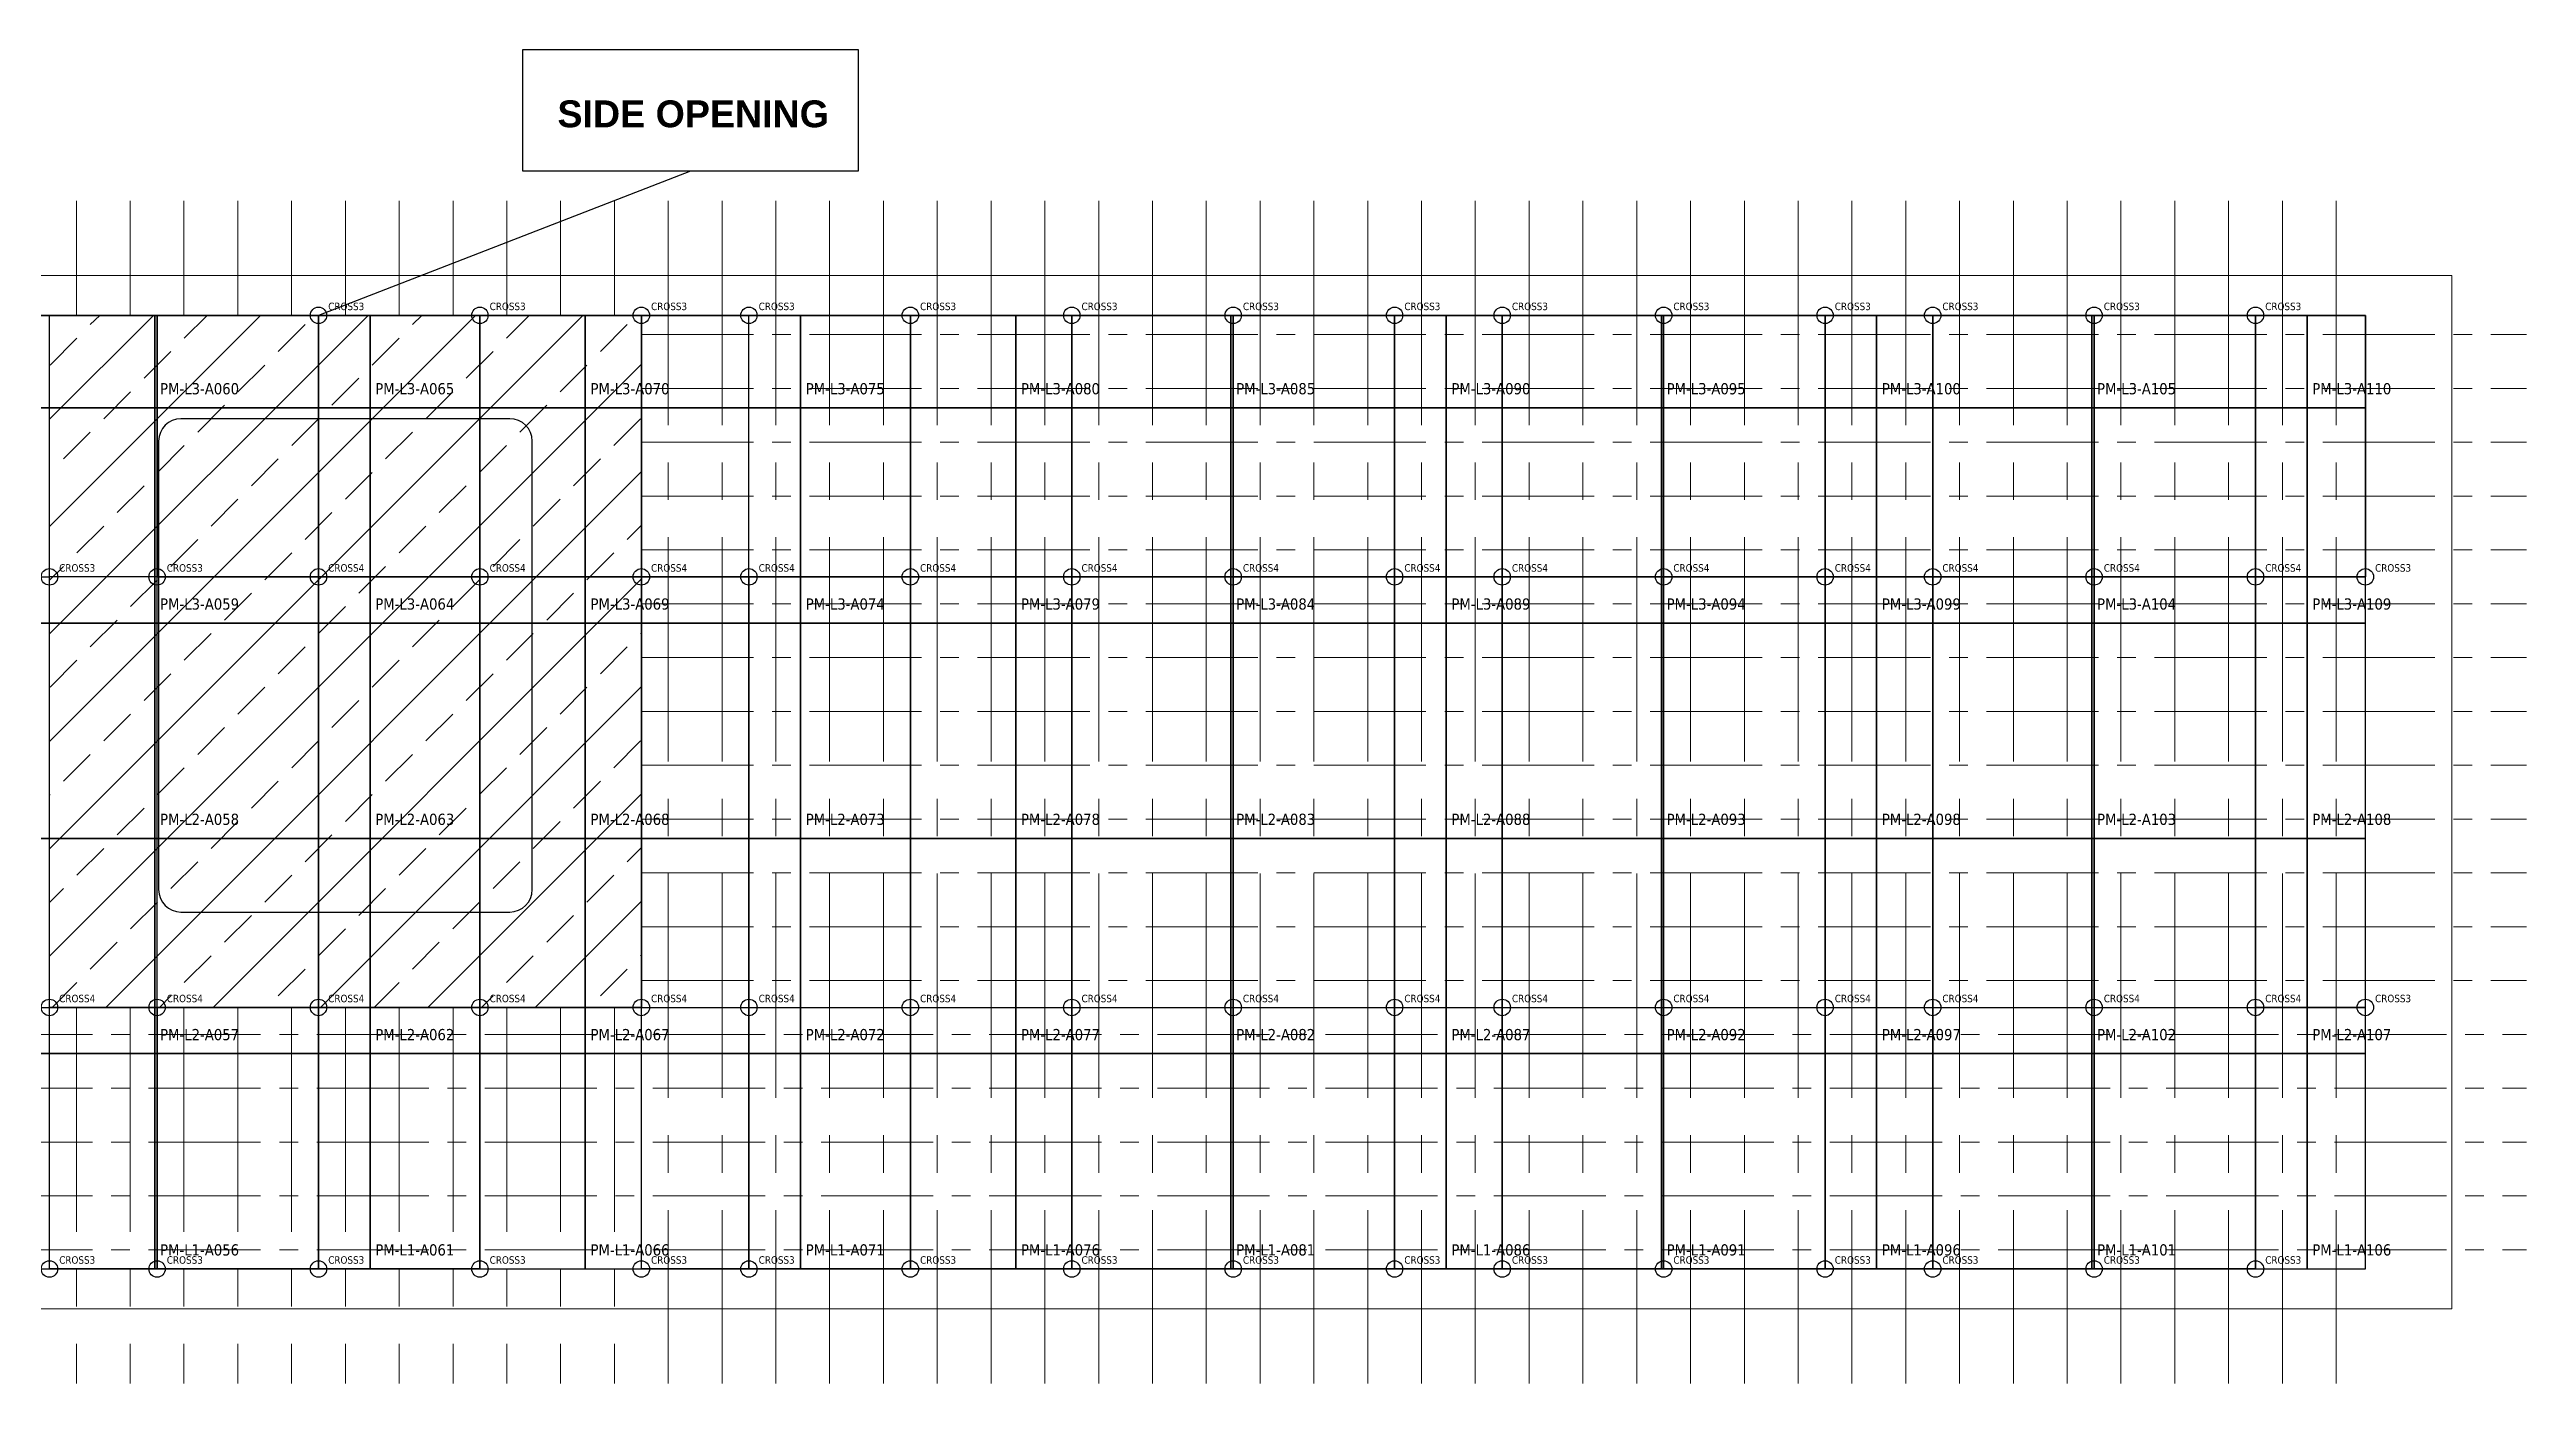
# Model space of a CAD drawing. Extents: x 0 to 50400, y 0 to 35640.
# Drawn here: x 24916 to 41489, y 13115 to 22037 of the extents above; entities that cross this region are included whole.
import ezdxf
from ezdxf.enums import TextEntityAlignment as Align

# ---------------------------------------------------------------- set-up
doc = ezdxf.new("R2010")
doc.units = 0
doc.linetypes.add('CENTER2', pattern=[225, 150, -25, 25, -25])
doc.layers.add('1', color=7, linetype='Continuous')
for name, color, linetype, lineweight in [('ACS_AREA_L1', 4, 'Continuous', 25), ('ACS_AREA_L2', 2, 'Continuous', 25), ('ACS_AREA_L3', 6, 'Continuous', 25), ('ACS_CROSS3', 200, 'Continuous', 25), ('ACS_CROSS4', 206, 'Continuous', 25), ('ACS_LABEL', 7, 'Continuous', 25), ('ACS_LINE_H', 30, 'Continuous', 25), ('ACS_LINE_V', 30, 'Continuous', 25), ('KC-2B Membrane Sheet', 181, 'Continuous', 25), ('KC-2B Membrane Sheet UM', 181, 'Continuous', 25), ('KC-2B Steel Wall', 7, 'Continuous', 20)]:
    doc.layers.add(name, color=color, linetype=linetype, lineweight=lineweight)
doc.styles.add('arial', font='Arial Bold.ttf')
doc.styles.add('Default', font='Tahoma.ttf')

msp = doc.modelspace()

# ---------------------------------------------------------------- linework, layer by layer
for p, q in [((28083, 22037), (30326, 22037)), ((28083, 21223), (28083, 22037)), ((30326, 22037), (30326, 21223)), ((29205, 21223), (26716, 20259)), ((30326, 21223), (28083, 21223))]:
    msp.add_line(p, q)
at = {"color": 1}
for p, q in [((24916, 19565), (25611, 20259)), ((24916, 18846), (26329, 20259)), ((24916, 18128), (27048, 20259)), ((24916, 17409), (27766, 20259)), ((24916, 16691), (28485, 20259)), ((24916, 20259), (28876, 20259)), ((25189, 20197), (25252, 20259)), ((25818, 20107), (25970, 20259)), ((27345, 20197), (27407, 20259)), ((27973, 20107), (28126, 20259)), ((28876, 20259), (28876, 15630)), ((24920, 19927), (25100, 20107)), ((26447, 20017), (26626, 20197)), ((27075, 19927), (27255, 20107)), ((28602, 20017), (28782, 20197)), ((24916, 15972), (28876, 19932)), ((25549, 19838), (25728, 20017)), ((26177, 19748), (26357, 19927)), ((27704, 19838), (27884, 20017)), ((28333, 19748), (28512, 19927)), ((26806, 19658), (26986, 19838)), ((27435, 19568), (27614, 19748)), ((27996, 19568), (25796, 19568)), ((25908, 19478), (26088, 19658)), ((26537, 19389), (26716, 19568)), ((28063, 19478), (28243, 19658)), ((28692, 19389), (28871, 19568)), ((25010, 19299), (25189, 19478)), ((25646, 19418), (25646, 16418)), ((27165, 19299), (27345, 19478)), ((28146, 16418), (28146, 19418)), ((25638, 19209), (25818, 19389)), ((26267, 19119), (26447, 19299)), ((27794, 19209), (27973, 19389)), ((28422, 19119), (28602, 19299)), ((25293, 15630), (28876, 19214)), ((25369, 18940), (25549, 19119)), ((26896, 19029), (27075, 19209)), ((27524, 18940), (27704, 19119)), ((25998, 18850), (26177, 19029)), ((26626, 18760), (26806, 18940)), ((28153, 18850), (28333, 19029)), ((25100, 18670), (25279, 18850)), ((25728, 18580), (25908, 18760)), ((27255, 18670), (27435, 18850)), ((27884, 18580), (28063, 18760)), ((28782, 18760), (28876, 18855)), ((24916, 18487), (25010, 18580)), ((26357, 18491), (26537, 18670)), ((26986, 18401), (27165, 18580)), ((28512, 18491), (28692, 18670)), ((25636, 18510), (24916, 18510)), ((25459, 18311), (25638, 18491)), ((26011, 15630), (28876, 18496)), ((26088, 18221), (26267, 18401)), ((27614, 18311), (27794, 18491)), ((28243, 18221), (28422, 18401)), ((26716, 18131), (26896, 18311)), ((25189, 18042), (25369, 18221)), ((25818, 17952), (25998, 18131)), ((27345, 18042), (27524, 18221)), ((27973, 17952), (28153, 18131)), ((24920, 17772), (25100, 17952)), ((26447, 17862), (26626, 18042)), ((27075, 17772), (27255, 17952)), ((28602, 17862), (28782, 18042)), ((25549, 17682), (25728, 17862)), ((26177, 17592), (26357, 17772)), ((26729, 15630), (28876, 17777)), ((27704, 17682), (27884, 17862)), ((28333, 17592), (28512, 17772)), ((25279, 17413), (25459, 17592)), ((26806, 17503), (26986, 17682)), ((27435, 17413), (27614, 17592)), ((25908, 17323), (26088, 17503)), ((26537, 17233), (26716, 17413)), ((28063, 17323), (28243, 17503)), ((28692, 17233), (28871, 17413)), ((25010, 17143), (25189, 17323)), ((27165, 17143), (27345, 17323)), ((25638, 17054), (25818, 17233)), ((26267, 16964), (26447, 17143)), ((27794, 17054), (27973, 17233)), ((28422, 16964), (28602, 17143)), ((25369, 16784), (25549, 16964)), ((26896, 16874), (27075, 17054)), ((27448, 15630), (28876, 17059)), ((27524, 16784), (27704, 16964)), ((25998, 16694), (26177, 16874)), ((26626, 16605), (26806, 16784)), ((28153, 16694), (28333, 16874)), ((25100, 16515), (25279, 16694)), ((25728, 16425), (25908, 16605)), ((27255, 16515), (27435, 16694)), ((27884, 16425), (28063, 16605)), ((28782, 16605), (28876, 16700)), ((24916, 16332), (25010, 16425)), ((26357, 16335), (26537, 16515)), ((26986, 16245), (27165, 16425)), ((28512, 16335), (28692, 16515)), ((25459, 16156), (25638, 16335)), ((25796, 16268), (27996, 16268)), ((26088, 16066), (26267, 16245)), ((27614, 16156), (27794, 16335)), ((28166, 15630), (28876, 16340)), ((28243, 16066), (28422, 16245)), ((26716, 15976), (26896, 16156)), ((25189, 15886), (25369, 16066)), ((25818, 15796), (25998, 15976)), ((27345, 15886), (27524, 16066)), ((27973, 15796), (28153, 15976)), ((24933, 15630), (25100, 15796)), ((26447, 15707), (26626, 15886)), ((27089, 15630), (27255, 15796)), ((28602, 15707), (28782, 15886)), ((28876, 15630), (24916, 15630)), ((25652, 15630), (25728, 15707)), ((27807, 15630), (27884, 15707))]:
    msp.add_line(p, q, dxfattribs=at)
at = {"color": 1, "linetype": 'Continuous', "lineweight": 0}
msp.add_line((25279, 19568), (25459, 19748), dxfattribs=at)
at = {"linetype": 'Continuous', "lineweight": 0}
for p, q in [((28871, 18131), (28876, 18136)), ((24916, 17050), (24920, 17054)), ((28871, 15976), (28876, 15981))]:
    msp.add_line(p, q, dxfattribs=at)
at = {"color": 1}
msp.add_lwpolyline([(25636, 18510), (24916, 18510), (24916, 20259), (25636, 20259), (25636, 18510)], dxfattribs=at)
for centre, start, end in [((25796, 19418), 90, 180), ((27996, 19418), 0, 90), ((25796, 16418), 180, 270), ((27996, 16418), 270, 0)]:
    msp.add_arc(centre, 150, start, end, dxfattribs=at)
at = {"layer": 'ACS_AREA_L1'}
for points in [[(24181, 13881), (25621, 13881), (25621, 15321), (24181, 15321)], [(25621, 13881), (27061, 13881), (27061, 15321), (25621, 15321)], [(27061, 13881), (28501, 13881), (28501, 15321), (27061, 15321)], [(28501, 13881), (29941, 13881), (29941, 15321), (28501, 15321)], [(29941, 13881), (31381, 13881), (31381, 15321), (29941, 15321)], [(31381, 13881), (32821, 13881), (32821, 15321), (31381, 15321)], [(32821, 13881), (34261, 13881), (34261, 15321), (32821, 15321)], [(34261, 13881), (35701, 13881), (35701, 15321), (34261, 15321)], [(35701, 13881), (37141, 13881), (37141, 15321), (35701, 15321)], [(37141, 13881), (38581, 13881), (38581, 15321), (37141, 15321)], [(38581, 13881), (40021, 13881), (40021, 15321), (38581, 15321)], [(40021, 13881), (40411, 13881), (40411, 15321), (40021, 15321)]]:
    msp.add_lwpolyline(points, close=True, dxfattribs=at)
at = {"layer": 'ACS_AREA_L2'}
for points in [[(24181, 16761), (25621, 16761), (25621, 18201), (24181, 18201)], [(25621, 16761), (27061, 16761), (27061, 18201), (25621, 18201)], [(27061, 16761), (28501, 16761), (28501, 18201), (27061, 18201)], [(28501, 16761), (29941, 16761), (29941, 18201), (28501, 18201)], [(29941, 16761), (31381, 16761), (31381, 18201), (29941, 18201)], [(31381, 16761), (32821, 16761), (32821, 18201), (31381, 18201)], [(32821, 16761), (34261, 16761), (34261, 18201), (32821, 18201)], [(34261, 16761), (35701, 16761), (35701, 18201), (34261, 18201)], [(35701, 16761), (37141, 16761), (37141, 18201), (35701, 18201)], [(37141, 16761), (38581, 16761), (38581, 18201), (37141, 18201)], [(38581, 16761), (40021, 16761), (40021, 18201), (38581, 18201)], [(40021, 16761), (40411, 16761), (40411, 18201), (40021, 18201)], [(24181, 15321), (25621, 15321), (25621, 16761), (24181, 16761)], [(25621, 15321), (27061, 15321), (27061, 16761), (25621, 16761)], [(27061, 15321), (28501, 15321), (28501, 16761), (27061, 16761)], [(28501, 15321), (29941, 15321), (29941, 16761), (28501, 16761)], [(29941, 15321), (31381, 15321), (31381, 16761), (29941, 16761)], [(31381, 15321), (32821, 15321), (32821, 16761), (31381, 16761)], [(32821, 15321), (34261, 15321), (34261, 16761), (32821, 16761)], [(34261, 15321), (35701, 15321), (35701, 16761), (34261, 16761)], [(35701, 15321), (37141, 15321), (37141, 16761), (35701, 16761)], [(37141, 15321), (38581, 15321), (38581, 16761), (37141, 16761)], [(38581, 15321), (40021, 15321), (40021, 16761), (38581, 16761)], [(40021, 15321), (40411, 15321), (40411, 16761), (40021, 16761)]]:
    msp.add_lwpolyline(points, close=True, dxfattribs=at)
at = {"layer": 'ACS_AREA_L3'}
for points in [[(24181, 19641), (25621, 19641), (25621, 20259), (24181, 20259)], [(25621, 19641), (27061, 19641), (27061, 20259), (25621, 20259)], [(27061, 19641), (28501, 19641), (28501, 20259), (27061, 20259)], [(28501, 19641), (29941, 19641), (29941, 20259), (28501, 20259)], [(29941, 19641), (31381, 19641), (31381, 20259), (29941, 20259)], [(31381, 19641), (32821, 19641), (32821, 20259), (31381, 20259)], [(32821, 19641), (34261, 19641), (34261, 20259), (32821, 20259)], [(34261, 19641), (35701, 19641), (35701, 20259), (34261, 20259)], [(35701, 19641), (37141, 19641), (37141, 20259), (35701, 20259)], [(37141, 19641), (38581, 19641), (38581, 20259), (37141, 20259)], [(38581, 19641), (40021, 19641), (40021, 20259), (38581, 20259)], [(40021, 19641), (40411, 19641), (40411, 20259), (40021, 20259)], [(24181, 18201), (25621, 18201), (25621, 19641), (24181, 19641)], [(25621, 18201), (27061, 18201), (27061, 19641), (25621, 19641)], [(27061, 18201), (28501, 18201), (28501, 19641), (27061, 19641)], [(28501, 18201), (29941, 18201), (29941, 19641), (28501, 19641)], [(29941, 18201), (31381, 18201), (31381, 19641), (29941, 19641)], [(31381, 18201), (32821, 18201), (32821, 19641), (31381, 19641)], [(32821, 18201), (34261, 18201), (34261, 19641), (32821, 19641)], [(34261, 18201), (35701, 18201), (35701, 19641), (34261, 19641)], [(35701, 18201), (37141, 18201), (37141, 19641), (35701, 19641)], [(37141, 18201), (38581, 18201), (38581, 19641), (37141, 19641)], [(38581, 18201), (40021, 18201), (40021, 19641), (38581, 19641)], [(40021, 18201), (40411, 18201), (40411, 19641), (40021, 19641)]]:
    msp.add_lwpolyline(points, close=True, dxfattribs=at)
at = {"layer": 'ACS_CROSS3'}
for centre in [(26716, 20259), (27796, 20259), (28876, 20259), (29596, 20259), (30676, 20259), (31756, 20259), (32836, 20259), (33916, 20259), (34636, 20259), (35716, 20259), (36796, 20259), (37516, 20259), (38596, 20259), (39676, 20259), (24916, 18510), (25636, 18510), (40411, 18510), (40411, 15630), (24916, 13881), (25636, 13881), (26716, 13881), (27796, 13881), (28876, 13881), (29596, 13881), (30676, 13881), (31756, 13881), (32836, 13881), (33916, 13881), (34636, 13881), (35716, 13881), (36796, 13881), (37516, 13881), (38596, 13881), (39676, 13881)]:
    msp.add_circle(centre, 55, dxfattribs=at)
at = {"layer": 'ACS_CROSS4'}
for centre in [(26716, 18510), (27796, 18510), (28876, 18510), (29596, 18510), (30676, 18510), (31756, 18510), (32836, 18510), (33916, 18510), (34636, 18510), (35716, 18510), (36796, 18510), (37516, 18510), (38596, 18510), (39676, 18510), (24916, 15630), (25636, 15630), (26716, 15630), (27796, 15630), (28876, 15630), (29596, 15630), (30676, 15630), (31756, 15630), (32836, 15630), (33916, 15630), (34636, 15630), (35716, 15630), (36796, 15630), (37516, 15630), (38596, 15630), (39676, 15630)]:
    msp.add_circle(centre, 55, dxfattribs=at)
at = {"layer": 'ACS_LINE_H'}
for p, q in [((24181, 20259), (24916, 20259)), ((25636, 20259), (27061, 20259)), ((27061, 20259), (28501, 20259)), ((28501, 20259), (29941, 20259)), ((29941, 20259), (31381, 20259)), ((31381, 20259), (32821, 20259)), ((32821, 20259), (34261, 20259)), ((34261, 20259), (35701, 20259)), ((35701, 20259), (37141, 20259)), ((37141, 20259), (38581, 20259)), ((38581, 20259), (40021, 20259)), ((40021, 20259), (40411, 20259)), ((24181, 18510), (24916, 18510)), ((25636, 18510), (27061, 18510)), ((27061, 18510), (28501, 18510)), ((28501, 18510), (29941, 18510)), ((29941, 18510), (31381, 18510)), ((31381, 18510), (32821, 18510)), ((32821, 18510), (34261, 18510)), ((34261, 18510), (35701, 18510)), ((35701, 18510), (37141, 18510)), ((37141, 18510), (38581, 18510)), ((38581, 18510), (40021, 18510)), ((40021, 18510), (40411, 18510)), ((24181, 15630), (25621, 15630)), ((25621, 15630), (27061, 15630)), ((27061, 15630), (28501, 15630)), ((28501, 15630), (29941, 15630)), ((29941, 15630), (31381, 15630)), ((31381, 15630), (32821, 15630)), ((32821, 15630), (34261, 15630)), ((34261, 15630), (35701, 15630)), ((35701, 15630), (37141, 15630)), ((37141, 15630), (38581, 15630)), ((38581, 15630), (40021, 15630)), ((40021, 15630), (40411, 15630)), ((24181, 13881), (25621, 13881)), ((25621, 13881), (27061, 13881)), ((27061, 13881), (28501, 13881)), ((28501, 13881), (29941, 13881)), ((29941, 13881), (31381, 13881)), ((31381, 13881), (32821, 13881)), ((32821, 13881), (34261, 13881)), ((34261, 13881), (35701, 13881)), ((35701, 13881), (37141, 13881)), ((37141, 13881), (38581, 13881)), ((38581, 13881), (40021, 13881)), ((40021, 13881), (40411, 13881))]:
    msp.add_line(p, q, dxfattribs=at)
at = {"layer": 'ACS_LINE_V'}
for p, q in [((24916, 19641), (24916, 20259)), ((25636, 19641), (25636, 20259)), ((26716, 19641), (26716, 20259)), ((27796, 19641), (27796, 20259)), ((28876, 19641), (28876, 20259)), ((29596, 19641), (29596, 20259)), ((30676, 19641), (30676, 20259)), ((31756, 19641), (31756, 20259)), ((32836, 19641), (32836, 20259)), ((33916, 19641), (33916, 20259)), ((34636, 19641), (34636, 20259)), ((35716, 19641), (35716, 20259)), ((36796, 19641), (36796, 20259)), ((37516, 19641), (37516, 20259)), ((38596, 19641), (38596, 20259)), ((39676, 19641), (39676, 20259)), ((40411, 19641), (40411, 20259)), ((24916, 18201), (24916, 19641)), ((25636, 18201), (25636, 19641)), ((26716, 18201), (26716, 19641)), ((27796, 18201), (27796, 19641)), ((28876, 18201), (28876, 19641)), ((29596, 18201), (29596, 19641)), ((30676, 18201), (30676, 19641)), ((31756, 18201), (31756, 19641)), ((32836, 18201), (32836, 19641)), ((33916, 18201), (33916, 19641)), ((34636, 18201), (34636, 19641)), ((35716, 18201), (35716, 19641)), ((36796, 18201), (36796, 19641)), ((37516, 18201), (37516, 19641)), ((38596, 18201), (38596, 19641)), ((39676, 18201), (39676, 19641)), ((40411, 18201), (40411, 19641)), ((24916, 16761), (24916, 18201)), ((25636, 16761), (25636, 18201)), ((26716, 16761), (26716, 18201)), ((27796, 16761), (27796, 18201)), ((28876, 16761), (28876, 18201)), ((29596, 16761), (29596, 18201)), ((30676, 16761), (30676, 18201)), ((31756, 16761), (31756, 18201)), ((32836, 16761), (32836, 18201)), ((33916, 16761), (33916, 18201)), ((34636, 16761), (34636, 18201)), ((35716, 16761), (35716, 18201)), ((36796, 16761), (36796, 18201)), ((37516, 16761), (37516, 18201)), ((38596, 16761), (38596, 18201)), ((39676, 16761), (39676, 18201)), ((40411, 16761), (40411, 18201)), ((24916, 15321), (24916, 16761)), ((25636, 15321), (25636, 16761)), ((26716, 15321), (26716, 16761)), ((27796, 15321), (27796, 16761)), ((28876, 15321), (28876, 16761)), ((29596, 15321), (29596, 16761)), ((30676, 15321), (30676, 16761)), ((31756, 15321), (31756, 16761)), ((32836, 15321), (32836, 16761)), ((33916, 15321), (33916, 16761)), ((34636, 15321), (34636, 16761)), ((35716, 15321), (35716, 16761)), ((36796, 15321), (36796, 16761)), ((37516, 15321), (37516, 16761)), ((38596, 15321), (38596, 16761)), ((39676, 15321), (39676, 16761)), ((40411, 15321), (40411, 16761)), ((24916, 13881), (24916, 15321)), ((25636, 13881), (25636, 15321)), ((26716, 13881), (26716, 15321)), ((27796, 13881), (27796, 15321)), ((28876, 13881), (28876, 15321)), ((29596, 13881), (29596, 15321)), ((30676, 13881), (30676, 15321)), ((31756, 13881), (31756, 15321)), ((32836, 13881), (32836, 15321)), ((33916, 13881), (33916, 15321)), ((34636, 13881), (34636, 15321)), ((35716, 13881), (35716, 15321)), ((36796, 13881), (36796, 15321)), ((37516, 13881), (37516, 15321)), ((38596, 13881), (38596, 15321)), ((39676, 13881), (39676, 15321)), ((40411, 13881), (40411, 15321))]:
    msp.add_line(p, q, dxfattribs=at)
at = {"layer": 'KC-2B Membrane Sheet'}
for points in [[(26716, 18510), (25636, 18510), (25636, 20259), (26716, 20259), (26716, 18510)], [(27796, 18510), (26716, 18510), (26716, 20259), (27796, 20259), (27796, 18510)], [(28876, 18510), (27796, 18510), (27796, 20259), (28876, 20259), (28876, 18510)], [(28876, 18510), (29596, 18510), (29596, 20259), (28876, 20259), (28876, 18510)], [(30676, 18510), (29596, 18510), (29596, 20259), (30676, 20259), (30676, 18510)], [(31756, 18510), (30676, 18510), (30676, 20259), (31756, 20259), (31756, 18510)], [(32836, 18510), (31756, 18510), (31756, 20259), (32836, 20259), (32836, 18510)], [(33916, 18510), (32836, 18510), (32836, 20259), (33916, 20259), (33916, 18510)], [(34636, 18510), (33916, 18510), (33916, 20259), (34636, 20259), (34636, 18510)], [(35716, 18510), (34636, 18510), (34636, 20259), (35716, 20259), (35716, 18510)], [(36796, 18510), (35716, 18510), (35716, 20259), (36796, 20259), (36796, 18510)], [(37516, 18510), (36796, 18510), (36796, 20259), (37516, 20259), (37516, 18510)], [(38596, 18510), (37516, 18510), (37516, 20259), (38596, 20259), (38596, 18510)], [(39676, 18510), (38596, 18510), (38596, 20259), (39676, 20259), (39676, 18510)], [(40411, 18510), (39676, 18510), (39676, 20259), (40411, 20259), (40411, 18510)], [(26716, 15630), (25636, 15630), (25636, 18510), (26716, 18510), (26716, 15630)], [(27796, 15630), (26716, 15630), (26716, 18510), (27796, 18510), (27796, 15630)], [(27796, 18510), (28876, 18510), (28876, 15630), (27796, 15630), (27796, 18510)], [(24916, 15630), (25636, 15630), (25636, 13881), (24916, 13881), (24916, 15630)], [(25636, 15630), (26716, 15630), (26716, 13881), (25636, 13881), (25636, 15630)], [(26716, 15630), (27796, 15630), (27796, 13881), (26716, 13881), (26716, 15630)], [(28876, 15630), (27796, 15630), (27796, 13881), (28876, 13881), (28876, 15630)], [(28876, 15630), (29596, 15630), (29596, 13881), (28876, 13881), (28876, 15630)], [(29596, 15630), (30676, 15630), (30676, 13881), (29596, 13881), (29596, 15630)], [(30676, 15630), (31756, 15630), (31756, 13881), (30676, 13881), (30676, 15630)], [(31756, 15630), (32836, 15630), (32836, 13881), (31756, 13881), (31756, 15630)], [(32836, 15630), (33916, 15630), (33916, 13881), (32836, 13881), (32836, 15630)], [(33916, 15630), (34636, 15630), (34636, 13881), (33916, 13881), (33916, 15630)], [(34636, 15630), (35716, 15630), (35716, 13881), (34636, 13881), (34636, 15630)], [(35716, 15630), (36796, 15630), (36796, 13881), (35716, 13881), (35716, 15630)], [(36796, 15630), (37516, 15630), (37516, 13881), (36796, 13881), (36796, 15630)], [(37516, 15630), (38596, 15630), (38596, 13881), (37516, 13881), (37516, 15630)], [(38596, 15630), (39676, 15630), (39676, 13881), (38596, 13881), (38596, 15630)], [(40411, 15630), (39676, 15630), (39676, 13881), (40411, 13881), (40411, 15630)]]:
    msp.add_lwpolyline(points, dxfattribs=at)
at = {"layer": 'KC-2B Membrane Sheet UM', "linetype": 'Continuous'}
for p, q in [((25636, 15630), (25636, 18510)), ((29596, 18510), (28876, 18510)), ((28876, 18510), (28876, 15630)), ((29596, 18510), (29596, 15630)), ((29596, 15630), (29596, 18510)), ((30676, 18510), (30676, 15630)), ((30676, 15630), (30676, 18510)), ((31756, 18510), (31756, 15630)), ((31756, 15630), (31756, 18510)), ((32836, 18510), (32836, 15630)), ((32836, 15630), (32836, 18510)), ((33916, 15630), (33916, 18510)), ((33916, 18510), (33916, 15630)), ((34636, 18510), (34636, 15630)), ((34636, 15630), (34636, 18510)), ((35716, 18510), (35716, 15630)), ((35716, 15630), (35716, 18510)), ((36796, 15630), (36796, 18510)), ((36796, 18510), (36796, 15630)), ((37516, 18510), (37516, 15630)), ((37516, 15630), (37516, 18510)), ((38596, 18510), (38596, 15630)), ((38596, 15630), (38596, 18510)), ((39676, 15630), (39676, 18510)), ((40411, 18510), (39676, 18510)), ((39676, 18510), (39676, 15630)), ((40411, 15630), (40411, 18510)), ((24916, 15630), (25636, 15630)), ((28876, 15630), (29596, 15630)), ((39676, 15630), (40411, 15630))]:
    msp.add_line(p, q, dxfattribs=at)
at = {"layer": 'KC-2B Steel Wall', "linetype": 'CENTER2', "ltscale": 10}
for p, q in [((25096, 21025), (25096, 20259)), ((25456, 21025), (25456, 20259)), ((25816, 21025), (25816, 20259)), ((26176, 21025), (26176, 20259)), ((26536, 21025), (26536, 20259)), ((26896, 21025), (26896, 20259)), ((27256, 21025), (27256, 20259)), ((27616, 21025), (27616, 20259)), ((27976, 21025), (27976, 20259)), ((28336, 21025), (28336, 20259)), ((28696, 21025), (28696, 20259)), ((29056, 21025), (29056, 13115)), ((29416, 21025), (29416, 13115)), ((29776, 21025), (29776, 13115)), ((30136, 21025), (30136, 13115)), ((30496, 21025), (30496, 13115)), ((30856, 21025), (30856, 13115)), ((31216, 21025), (31216, 13115)), ((31576, 21025), (31576, 13115)), ((31936, 21025), (31936, 13115)), ((32296, 21025), (32296, 13115)), ((32656, 21025), (32656, 13115)), ((33016, 21025), (33016, 13115)), ((33376, 21025), (33376, 13115)), ((33736, 21025), (33736, 13115)), ((34096, 21025), (34096, 13115)), ((34456, 21025), (34456, 13115)), ((34816, 21025), (34816, 13115)), ((35176, 21025), (35176, 13115)), ((35536, 21025), (35536, 13115)), ((35896, 21025), (35896, 13115)), ((36256, 21025), (36256, 13115)), ((36616, 21025), (36616, 13115)), ((36976, 21025), (36976, 13115)), ((37336, 21025), (37336, 13115)), ((37696, 21025), (37696, 13115)), ((38056, 21025), (38056, 13115)), ((38416, 21025), (38416, 13115)), ((38776, 21025), (38776, 13115)), ((39136, 21025), (39136, 13115)), ((39496, 21025), (39496, 13115)), ((39856, 21025), (39856, 13115)), ((40216, 21025), (40216, 13115)), ((25096, 15630), (25096, 13115)), ((25456, 15630), (25456, 13115)), ((25816, 15630), (25816, 13115)), ((26176, 15630), (26176, 13115)), ((26536, 15630), (26536, 13115)), ((26896, 15630), (26896, 13115)), ((27256, 15630), (27256, 13115)), ((27616, 15630), (27616, 13115)), ((27976, 15630), (27976, 13115)), ((28336, 15630), (28336, 13115)), ((28696, 15630), (28696, 13115))]:
    msp.add_line(p, q, dxfattribs=at)
at = {"layer": 'KC-2B Steel Wall', "extrusion": (0, 0, -1)}
for p, q in [((9204, 20525), (40989, 20525)), ((40989, 20525), (40989, 13615)), ((40989, 13615), (9204, 13615))]:
    msp.add_line(p, q, dxfattribs=at)
at = {"layer": 'KC-2B Steel Wall', "linetype": 'CENTER2', "ltscale": 5}
for p, q in [((28876, 20130), (41489, 20130)), ((28876, 19770), (41489, 19770)), ((28876, 19410), (41489, 19410)), ((28876, 19050), (41489, 19050)), ((28876, 18690), (41489, 18690)), ((28876, 18330), (41489, 18330)), ((28876, 17970), (41489, 17970)), ((28876, 17610), (41489, 17610)), ((28876, 17250), (41489, 17250)), ((28876, 16890), (41489, 16890)), ((28876, 16530), (41489, 16530)), ((28876, 16170), (41489, 16170)), ((28876, 15810), (41489, 15810)), ((8704, 15450), (41489, 15450)), ((8704, 15090), (41489, 15090)), ((8704, 14730), (41489, 14730)), ((8704, 14370), (41489, 14370)), ((8704, 14010), (41489, 14010))]:
    msp.add_line(p, q, dxfattribs=at)

# ---------------------------------------------------------------- texts
at = {"layer": '1', "style": 'arial'}
msp.add_text('SIDE OPENING', height=180, dxfattribs=at).set_placement((29223, 21607), align=Align.MIDDLE)
at = {"layer": 'ACS_CROSS3', "style": 'Default'}
for p in [(26781, 20294), (27861, 20294), (28941, 20294), (29661, 20294), (30741, 20294), (31821, 20294), (32901, 20294), (33981, 20294), (34701, 20294), (35781, 20294), (36861, 20294), (37581, 20294), (38661, 20294), (39741, 20294), (24981, 18545), (25701, 18545), (40476, 18545), (40476, 15665), (24981, 13916), (25701, 13916), (26781, 13916), (27861, 13916), (28941, 13916), (29661, 13916), (30741, 13916), (31821, 13916), (32901, 13916), (33981, 13916), (34701, 13916), (35781, 13916), (36861, 13916), (37581, 13916), (38661, 13916), (39741, 13916)]:
    msp.add_text('CROSS3', height=50, dxfattribs=at).set_placement(p)
at = {"layer": 'ACS_CROSS4', "style": 'Default'}
for p in [(26781, 18545), (27861, 18545), (28941, 18545), (29661, 18545), (30741, 18545), (31821, 18545), (32901, 18545), (33981, 18545), (34701, 18545), (35781, 18545), (36861, 18545), (37581, 18545), (38661, 18545), (39741, 18545), (24981, 15665), (25701, 15665), (26781, 15665), (27861, 15665), (28941, 15665), (29661, 15665), (30741, 15665), (31821, 15665), (32901, 15665), (33981, 15665), (34701, 15665), (35781, 15665), (36861, 15665), (37581, 15665), (38661, 15665), (39741, 15665)]:
    msp.add_text('CROSS4', height=50, dxfattribs=at).set_placement(p)
at = {"layer": 'ACS_LABEL', "style": 'Default'}
for s, p in [('PM-L3-A060', (25656, 19731)), ('PM-L3-A065', (27096, 19731)), ('PM-L3-A070', (28536, 19731)), ('PM-L3-A075', (29976, 19731)), ('PM-L3-A080', (31416, 19731)), ('PM-L3-A085', (32856, 19731)), ('PM-L3-A090', (34296, 19731)), ('PM-L3-A095', (35736, 19731)), ('PM-L3-A100', (37176, 19731)), ('PM-L3-A105', (38616, 19731)), ('PM-L3-A110', (40056, 19731)), ('PM-L3-A059', (25656, 18291)), ('PM-L3-A064', (27096, 18291)), ('PM-L3-A069', (28536, 18291)), ('PM-L3-A074', (29976, 18291)), ('PM-L3-A079', (31416, 18291)), ('PM-L3-A084', (32856, 18291)), ('PM-L3-A089', (34296, 18291)), ('PM-L3-A094', (35736, 18291)), ('PM-L3-A099', (37176, 18291)), ('PM-L3-A104', (38616, 18291)), ('PM-L3-A109', (40056, 18291)), ('PM-L2-A058', (25656, 16851)), ('PM-L2-A063', (27096, 16851)), ('PM-L2-A068', (28536, 16851)), ('PM-L2-A073', (29976, 16851)), ('PM-L2-A078', (31416, 16851)), ('PM-L2-A083', (32856, 16851)), ('PM-L2-A088', (34296, 16851)), ('PM-L2-A093', (35736, 16851)), ('PM-L2-A098', (37176, 16851)), ('PM-L2-A103', (38616, 16851)), ('PM-L2-A108', (40056, 16851)), ('PM-L2-A057', (25656, 15411)), ('PM-L2-A062', (27096, 15411)), ('PM-L2-A067', (28536, 15411)), ('PM-L2-A072', (29976, 15411)), ('PM-L2-A077', (31416, 15411)), ('PM-L2-A082', (32856, 15411)), ('PM-L2-A087', (34296, 15411)), ('PM-L2-A092', (35736, 15411)), ('PM-L2-A097', (37176, 15411)), ('PM-L2-A102', (38616, 15411)), ('PM-L2-A107', (40056, 15411)), ('PM-L1-A056', (25656, 13971)), ('PM-L1-A061', (27096, 13971)), ('PM-L1-A066', (28536, 13971)), ('PM-L1-A071', (29976, 13971)), ('PM-L1-A076', (31416, 13971)), ('PM-L1-A081', (32856, 13971)), ('PM-L1-A086', (34296, 13971)), ('PM-L1-A091', (35736, 13971)), ('PM-L1-A096', (37176, 13971)), ('PM-L1-A101', (38616, 13971)), ('PM-L1-A106', (40056, 13971))]:
    msp.add_text(s, height=75, dxfattribs=at).set_placement(p)

doc.saveas('drawing.dxf')
